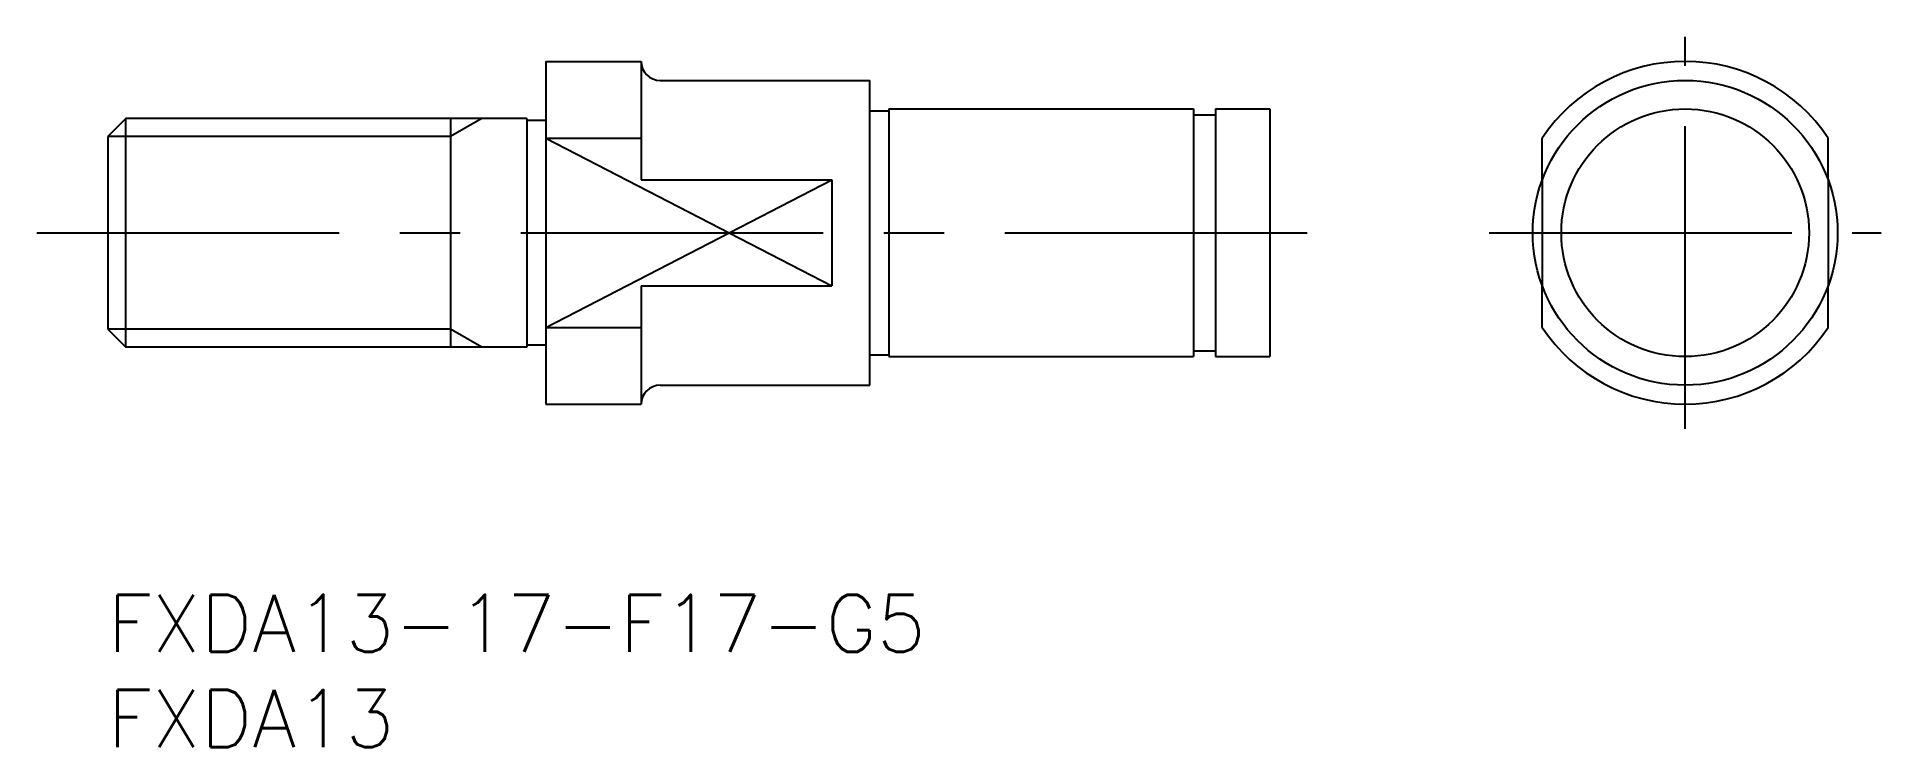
# Model space of a CAD drawing. Extents: x -3.7 to 93.1, y -8 to 29.3.
import ezdxf

# ---------------------------------------------------------------- set-up
doc = ezdxf.new("R2010")
doc.units = 0
doc.header["$LTSCALE"] = 0.5
doc.linetypes.add('CENTER', pattern=[50.8, 31.75, -6.35, 6.35, -6.35])
doc.linetypes.add('DASHED', pattern=[19.05, 12.7, -6.35])
for name, color, linetype in [('MSM_CENTER', 1, 'CENTER'), ('MSM_CONTINUOUS', 7, 'CONTINUOUS'), ('MSM_DASHED', 4, 'DASHED'), ('MSM_NARROW', 5, 'CONTINUOUS'), ('MSM_PART_NUMBER', 7, 'CONTINUOUS')]:
    doc.layers.add(name, color=color, linetype=linetype)
doc.styles.get("Standard").update_dxf_attribs({"font": 'txt.shx', "height": 3, "bigfont": 'bigfont.shx'})

# ---------------------------------------------------------------- blocks, each defined once
blk = doc.blocks.new('*U1')
at = {"layer": 'MSM_PART_NUMBER'}
blk.add_text('FXDA13-17-F17-G5', height=3, dxfattribs=at).set_placement((0, -3))
blk = doc.blocks.new('*U2')
at = {"layer": 'MSM_PART_NUMBER'}
blk.add_text('FXDA13', height=3, dxfattribs=at).set_placement((0, -8))

msp = doc.modelspace()

# ---------------------------------------------------------------- linework, layer by layer
at = {"layer": 'MSM_CENTER'}
for p, q in [((82.801, 8.715), (82.801, 29.285)), ((-3.718, 19), (64.352, 19)), ((72.516, 19), (93.086, 19))]:
    msp.add_line(p, q, dxfattribs=at)
at = {"layer": 'MSM_CONTINUOUS'}
for p, q in [((23, 28), (28, 28)), ((23, 28), (23, 10)), ((28, 28), (28, 21.784)), ((29, 27), (40, 27)), ((40, 11), (40, 27)), ((40, 25.4), (41, 25.4)), ((41, 25.5), (57, 25.5)), ((41, 25.5), (41, 12.5)), ((57, 25.5), (57, 12.5)), ((57, 25.2), (58.15, 25.2)), ((58.15, 25.5), (58.15, 12.5)), ((58.15, 25.5), (61, 25.5)), ((61, 25.5), (61, 12.5)), ((0.947, 25), (0, 24.053)), ((22, 25), (0.947, 25)), ((0.947, 13), (0.947, 25)), ((18, 25), (18, 13)), ((22, 25), (22, 13)), ((23, 24.9), (22, 24.9)), ((0, 24.053), (0, 13.947)), ((23, 23.975), (28, 23.975)), ((75.301, 21.784), (75.301, 23.975)), ((90.301, 21.784), (90.301, 23.975)), ((28, 21.784), (38, 21.784)), ((38, 21.784), (38, 16.216)), ((28, 16.216), (38, 16.216)), ((28, 16.216), (28, 10)), ((75.301, 14.025), (75.301, 16.216)), ((90.301, 14.025), (90.301, 16.216)), ((0, 13.947), (0.947, 13)), ((23, 14.025), (28, 14.025)), ((22, 13), (0.947, 13)), ((23, 13.1), (22, 13.1)), ((40, 12.6), (41, 12.6)), ((57, 12.8), (58.15, 12.8)), ((41, 12.5), (57, 12.5)), ((58.15, 12.5), (61, 12.5)), ((29, 11), (40, 11)), ((23, 10), (28, 10))]:
    msp.add_line(p, q, dxfattribs=at)
for radius in [8, 6.5]:
    msp.add_circle((82.801, 19), radius, dxfattribs=at)
for centre, radius, start, end in [((29, 28), 1, 180, 270), ((82.801, 19), 9, 33.55731, 146.44269), ((82.801, 19), 9, 213.55731, 326.44269), ((29, 10), 1, 90, 180)]:
    msp.add_arc(centre, radius, start, end, dxfattribs=at)
at = {"layer": 'MSM_DASHED'}
for p, q in [((75.301, 21.784), (75.301, 16.216)), ((90.301, 21.784), (90.301, 16.216))]:
    msp.add_line(p, q, dxfattribs=at)
at = {"layer": 'MSM_NARROW'}
for p, q in [((19.64, 25), (18, 24.053)), ((18, 24.053), (0, 24.053)), ((23, 23.975), (38, 16.216)), ((23, 14.025), (38, 21.784)), ((18, 13.947), (0, 13.947)), ((19.64, 13), (18, 13.947))]:
    msp.add_line(p, q, dxfattribs=at)

# ---------------------------------------------------------------- block references
at = {"layer": 'MSM_CONTINUOUS'}
for name in ['*U1', '*U2']:
    msp.add_blockref(name, (0, 0), dxfattribs=at)

doc.saveas('drawing.dxf')
